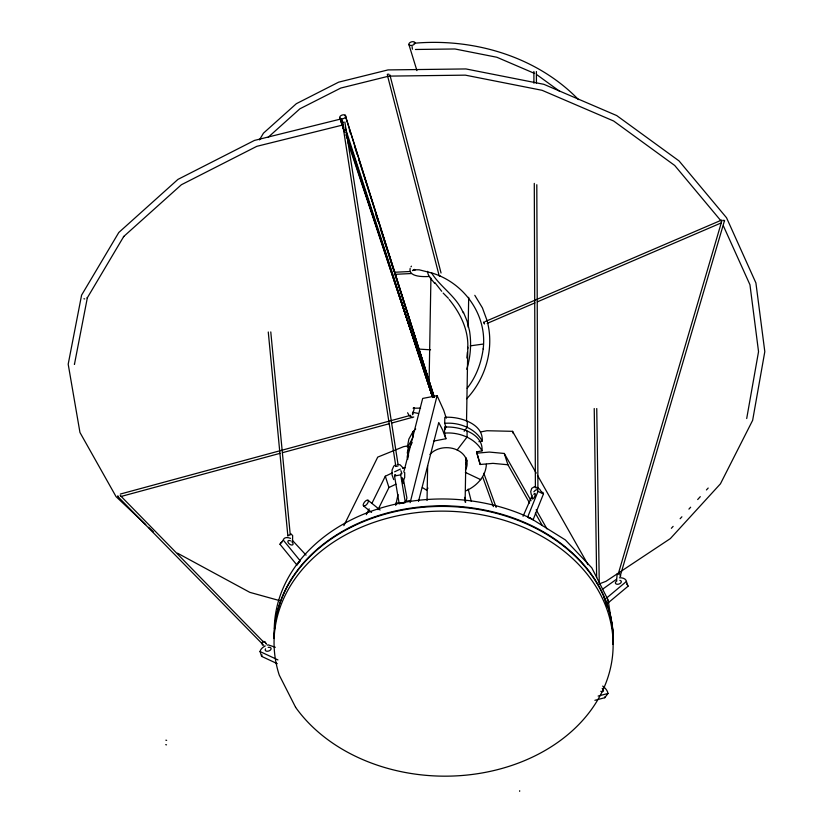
<?xml version="1.0" encoding="UTF-8"?>
<svg xmlns="http://www.w3.org/2000/svg" width="833" height="833" viewBox="0 0 833 833"><rect width="100%" height="100%" fill="white"/><g stroke="black" fill="none" stroke-linecap="round" stroke-linejoin="round"><path stroke-width="1.25" d="M404.723 472.55L404.682 477.507L402.964 481.464M395.727 505.412L398.007 494.521M410.148 502.653L437.096 395.675L422.685 398.434L403.776 472.061M415.698 428.995L412.949 431.692L412.845 437.71L408.753 445.114L407.264 453.11M427.037 500.508L427.641 465.574M429.099 381.92L430.921 278.045M433.889 441.032L445.894 438.731L444.53 433.139L444.635 427.121C458.671 425.975 483.546 433.181 482.026 450.851L476.549 451.892L480.183 464.491L492.949 463.356L507.922 464.762L529.59 503.049M446.092 427.631L444.707 423.341L444.812 417.333C458.848 416.177 483.713 423.383 482.192 441.053L478.913 441.677M465.116 502.112L465.886 457.869M466.522 421.425L467.813 347.257C468.448 329.493 460.139 312.906 449.164 299.464M468.167 327.171L468.687 297.319M467.126 431.098L467.021 437.106L457.161 449.976M467.292 421.3L467.188 427.319L464.158 431.275M480.183 464.491L476.549 451.892M466.709 398.757C485.42 378.817 494.125 349.548 487.617 322.777M74.46 363.813L74.439 364.396L87.392 297.558L87.163 298.079L123.805 236.395L123.43 236.759L181.386 184.739L256.814 146.327L342.561 125.065M519.657 791.35L519.688 790.704M467.709 348.621L467.813 347.257M467.407 352.234L466.803 358.023M292.56 540.981L292.654 535.577L290.675 533.609M746.701 418.53L758.54 351.661L749.95 284.74L723.398 225.91M407.368 447.092L408.857 439.095L412.949 431.692M408.16 457.192L408.576 454.901M486.378 464.283C485.837 476.403 476.747 486.055 466.084 490.772M612.619 638.245L613.327 634.454L608.152 600.062L591.774 567.804L565.315 539.899L530.569 518.23L527.622 517.22L538.003 491.387L543.46 493.959L533.078 519.802L527.622 517.22M466.751 369.258C470.53 356.847 471.645 343.654 469.51 330.836L467.053 321.038L463.387 312.052M406.056 501.289L406.9 497.988L403.505 479.693M418.478 501.445L438.752 422.518L442.635 430.026L445.894 438.731M414.438 407.806L412.627 414.688L412.491 413.272M618.107 574.458L721.909 220.651A1.208 0.823 16.4 0 1 722.221 220.308M620.085 576.53L724.252 221.474M523.051 516.283L532.287 495.323M410.159 268.393C408.139 277.306 424.455 276.827 429.672 276.431M414.116 270.246L414.47 269.528M343.852 525.665L377.734 457.109L403.557 446.675L407.327 445.957M366.301 514.679L369.175 508.848M372.059 503.028L385.304 476.216L392.281 472.915M378.015 509.65L388.959 487.513L395.935 484.202M296.871 564.972L300.119 560.734L283.293 540.096L280.044 544.345L296.871 564.972L300.119 560.734M412.189 442.552L408.691 448.893L407.191 456.89L407.889 459.035M259.469 139.871L263.457 133.165L296.35 103.688L338.635 82.165L387.98 69.92L465.939 68.941L543.887 84.32L616.701 115.568L679.062 160.936L726.543 217.767L755.906 282.928L764.809 351.651L752.647 420.321L720.441 483.817L670.367 538.576L605.883 581.372L599.812 583.673M410.971 266.82L411.46 266.164M467.146 388.261C476.112 376.985 481.255 363.053 483.182 348.85L483.171 348.933C487.503 314.749 463.637 282.127 431.088 272.755M427.964 488.096L426.444 490.075L422.383 487.544M594.877 700.314L604.748 697.731L607.996 693.483A9.225 4.988 37.5 0 0 602.696 686.08M440.365 276.212L439.439 275.702M671.377 528.289L673.126 526.373M680.145 518.709L681.894 516.793M688.912 509.119L690.661 507.203M697.679 499.54L700.303 496.655M706.436 489.95L708.196 488.034M414.386 269.423L412.491 270.59L415.313 269.757L414.699 269.777L419.166 269.819L431.515 272.901M268.247 137.206L299.911 108.79L340.822 88.038L388.917 76.115L465.355 75.147L542.064 90.297L613.64 121.004L674.699 165.455L721.274 221.203M608.527 602.551L627.988 586.286L626.426 581.465L606.965 597.73L608.527 602.551L605.924 603.04M602.613 589.181L616.326 579.393M395.769 464.793L393.801 466.064L392.072 470.01L392.041 474.977L393.707 479.61M414.168 407.878L413.126 408.212L420.592 408.118M395.904 466.397L398.018 465.991M394.613 471.811L400.423 469.062M484.993 321.653L721.545 220.099M487.18 323.402L534.973 302.879M537.358 301.858L721.347 222.869M395.904 475.404A9.225 1.489 79.2 0 0 394.53 476.007L399.184 503.653L405.338 502.476L400.683 474.831A9.225 1.489 79.2 0 1 401.829 473.831M402.756 468.375L405.088 467.698M388.876 74.179L387.23 74.324M120.348 494.052L410.731 415.292M121.087 496.458L280.044 453.339M282.554 452.663L388.938 423.81M391.448 423.122L413.762 416.979M598.125 696.065L607.996 693.483M340.832 119.004L254.44 140.433L177.939 179.397L118.796 232.49L81.592 295.132L68.191 364.188L79.958 432.473L116.068 496.645L145.744 524.634M444.707 423.341C458.681 422.008 475.435 428.214 482.192 441.053M444.53 433.139C458.514 431.806 475.258 438.012 482.026 450.851M480.651 431.931L486.92 430.734L512.555 431.327L536.223 473.123M394.53 476.007L400.683 474.831M395.769 503.257L399.371 502.57M405.379 501.424L410.18 500.498M399.184 503.653L405.338 502.476M470.27 345.862L483.057 344.081M476.528 453.204L489.294 452.069L504.267 453.464L531.038 500.758M394.478 272.266L410.065 271.516M395.779 274.286L411.367 273.536M414.001 43.264C473.363 37.933 536.504 56.311 578.498 99.606M415.417 49.48L454.953 48.98L496.843 57.248L534.682 73.481M418.905 349.1L430.557 349.818M118.578 497.134L117.88 496.02M536.119 487.128L534.297 486.795L531.725 488.367L530.704 491.668L531.381 494.979M417.885 413.345L412.554 412.283L413.189 412.512M397.882 464.397L400.142 464.845L403.057 467.917M83.914 298.766L84.706 298.932M165.861 740.183L166.652 740.36M165.715 744.671L166.506 744.837M280.138 600.76L249.838 592.357L177.502 553.185M263.717 645.325L118.619 497.332M275.327 647.283L268.226 644.867A9.225 5.56 -17.9 0 0 267.216 645.148M265.269 645.939A9.225 5.56 -17.9 0 0 260.052 651.541L277.951 659.913M260.052 651.541L261.614 656.362L277.274 663.682M465.335 472.384L480.787 479.683M265.425 642.566L264.123 641.483L262.739 641.525L261.947 642.847L262.468 645.106M412.554 417.625L409.076 415.459L407.608 412.772M536.91 74.751L559.88 91.453M537.306 487.44L539.784 489.335L541.565 492.178M368.04 500.248L380.119 510.025M363.511 505.891L371.56 512.41M148.576 527.31L153.303 531.766M448.383 298.329L443.156 293.07M120.171 495.385L263.811 642.274M434.805 282.522L441.698 291.279M292.268 540.221L306.075 555.142M434.753 283.459C432.056 279.742 427.662 276.317 427.589 271.339M266.123 643.513L266.498 644.013L264.884 641.847M431.65 273.047C440.667 287.5 456.776 296.558 463.148 312.771M474.8 295.319L482.411 307.866L487.409 321.496M537.504 475.383L588.025 564.649M536.14 509.775L546.969 528.913M535.327 513.18L542.335 525.571M724.398 220.349L724.648 220.901M484.514 323.985L483.848 322.225M437.096 395.675L443.718 410.325L446.259 418.187M402.776 478.548C400.309 474.154 404.484 490.283 403.151 479.954M484.254 323.443L483.796 322.163M117.88 496.176L118.109 496.749M483.806 473.259L496.145 507.391M482.848 477.361L493.417 506.61M400.881 470.635L401.766 473.113M343.258 122.055L343.519 122.815M339.697 117.692L344.643 132.509M348.121 142.797L432.712 396.695M339.906 118.151L344.425 131.718M432.66 396.977L346.143 134.769M340.312 118.515L344.383 130.833M346.153 134.821L432.358 396.664M341.561 118.88A3.155 1.895 -17.9 0 0 345.757 115.974A3.155 1.895 -17.9 0 0 340.874 115.652A3.155 1.895 -17.9 0 0 341.561 118.88L342.779 122.586M345.997 132.437L432.691 397.508M345.435 128.417L432.785 397.456M604.05 597.251L606.965 606.278M512.555 431.327L513.295 433.576M504.267 453.464L507.922 464.762M444.635 427.121L445.332 429.266M408.982 321.642L410.18 325.349M416.979 346.361L417.77 348.84M424.57 369.852L426.173 374.788M430.963 389.625L432.962 395.8M385.304 476.216L388.959 487.513M375.985 215.153L377.963 221.349M380.275 228.513L393.811 270.912M394.509 273.016L434.222 397.289M349.308 129.761L350.495 133.488M354.41 145.848L357.18 154.542M358.731 159.457L434.305 397.299M434.212 397.07L345.154 115.162L433.951 397.341M408.92 44.618L416.937 70.618M464.512 497.374L465.73 502.112M620.762 575.936L619.252 573.229L617.159 573.916L616.618 580.237M389.896 74.908L441.042 272.995M387.439 75.376L439.23 275.973M468.198 489.065L471.259 501.289M344.862 122.014L398.101 464.793M342.415 122.482L395.862 466.542M270.777 331.919L290.248 534.724M268.268 331.992L287.874 536.088A1.26 0.948 -5.5 0 1 289.769 535.213M596.751 408.545L599.26 584.016M594.231 408.534L596.647 577.498M536.4 71.523L536.442 83.238M536.806 184.718L537.91 489.158A1.26 1 -0.2 0 0 536.671 488.148M533.88 71.503L533.922 83.206M534.286 183.395L535.39 487.836M723.377 220.266A1.281 0.875 16.4 0 1 724.241 221.026M274.276 628.53A169.557 132.509 1 0 1 530.569 518.23M274.14 637.932A169.557 132.509 1 0 1 445.999 505.85A169.557 132.509 1 0 1 613.13 643.847M604.612 697.002A9.225 4.988 37.5 0 1 604.748 697.731M602.186 688.35A3.051 1.645 37.5 0 1 603.363 691.067A3.051 1.645 37.5 0 1 600.812 691.286M280.044 544.345A9.225 4.988 37.5 0 1 281.804 542.137M283.293 540.096A9.225 4.988 37.5 0 1 290.55 538.357M291.81 541.742A3.051 1.645 37.5 0 1 292.133 545.021A3.051 1.645 37.5 0 1 287.999 542.252A3.051 1.645 37.5 0 1 290.509 540.867M533.828 491.824A9.225 2.874 -64.7 0 1 538.003 491.387M541.304 492.574A9.225 2.874 -64.7 0 1 543.46 493.959M533.776 494.333A3.051 0.948 -64.7 0 1 535.275 494.563A3.051 0.948 -64.7 0 1 533.182 498.717A3.051 0.948 -64.7 0 1 532.412 497.051M261.614 656.362A9.225 5.56 -17.9 0 1 262.083 654.988M268.184 647.366A3.051 1.833 -17.9 0 1 271.058 649.042A3.051 1.833 -17.9 0 1 267.112 651.25A3.051 1.833 -17.9 0 1 265.612 648.813M619.44 577.79A9.225 5.56 -17.9 0 1 626.426 581.465M626.697 584.079A9.225 5.56 -17.9 0 1 627.988 586.286M619.856 580.362A3.051 1.833 -17.9 0 1 620.595 583.09A3.051 1.833 -17.9 0 1 616.066 583.954A3.051 1.833 -17.9 0 1 616.899 580.934M466.511 458.265A20.377 15.921 1 0 1 465.616 460.222M429.943 454.454A20.377 15.921 1 0 1 456.578 449.716A20.377 15.921 1 0 1 465.449 470.01M467.001 460.014A20.377 15.921 1 0 1 465.553 464.002M274.13 638.526A169.557 132.509 1 0 1 445.988 506.443A169.557 132.509 1 0 1 613.119 644.44M412.512 49.168A3.217 0.687 89.3 0 1 412.241 48.085L412.158 47.346A3.072 0.656 89.3 0 1 412.116 46.544M295.611 707.332L279.242 675.084A169.557 132.509 1 0 1 475.299 513.69A169.557 132.509 1 0 1 581.132 722.065A169.557 132.509 1 0 1 295.611 707.332M343.717 127.376L340.874 118.765L343.717 127.407M364.448 506.006A3.624 1.593 -51 0 0 368.373 501.112A3.624 1.593 -51 0 0 364.51 502.091A3.624 1.593 -51 0 0 364.448 506.006M410.315 45.461A3.176 1.77 -17.1 0 0 414.99 42.993A3.176 1.77 -17.1 0 0 410.45 42.275A3.176 1.77 -17.1 0 0 410.315 45.461"/></g></svg>
